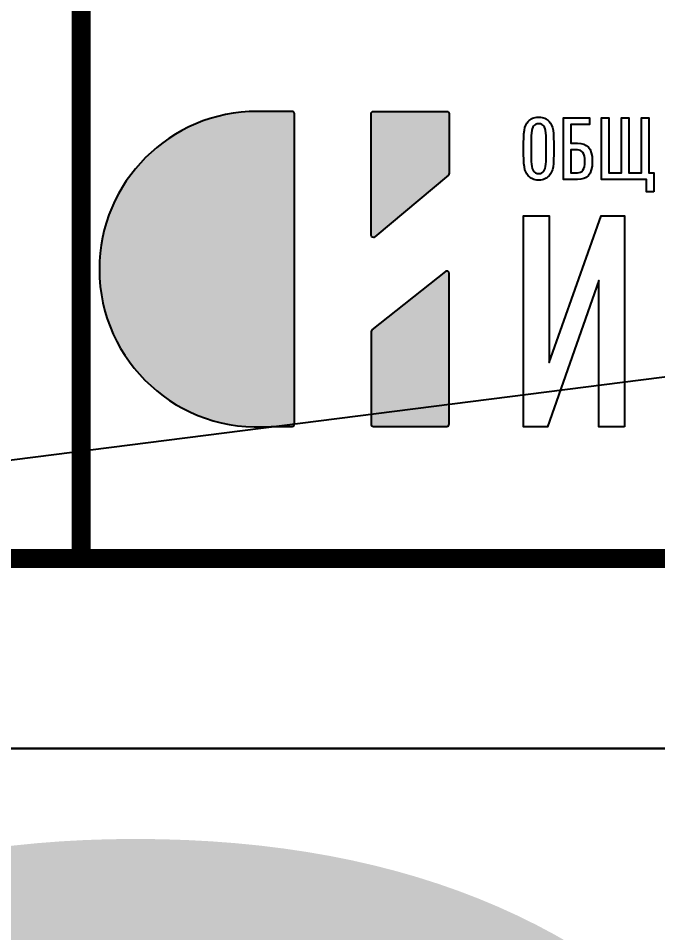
# Model space of a CAD drawing. Header units: millimetres. Extents: x -112426 to 8831, y 1218 to 38707.
# Drawn here: x 2352.09 to 2368.9, y 1396.32 to 1420.37 of the extents above; entities that cross this region are included whole.
import ezdxf
from ezdxf.enums import TextEntityAlignment as Align

# ---------------------------------------------------------------- set-up
doc = ezdxf.new("R2018")
doc.units = ezdxf.units.MM
doc.layers.add('layer 1', color=7, linetype='Continuous')
doc.layers.add('Размеры на чертеже', color=250, linetype='Continuous', lineweight=25)
doc.styles.add('-ISOCPEUR-', font='isocpeur.ttf')
doc.styles.get("Standard").update_dxf_attribs({"font": 'arial.ttf'})

# ---------------------------------------------------------------- blocks, each defined once
blk = doc.blocks.new('*U168')
at = {"style": '-ISOCPEUR-'}
blk.add_attdef('РАЗРАБОТАЛ', text='', height=2.5, dxfattribs=at).set_placement((250.501, -264.224), align=Align.MIDDLE_LEFT)
at = {"style": '-ISOCPEUR-', "flags": 8}
for tag, height, p in [('ДАТА', 2.5, (290.074, -264.402)), ('ДАТА1', 2.5, (290.074, -269.402)), ('ЛИСТ', 3, (386.388, -271.915)), ('ЛИСТОВ', 3, (403.888, -271.915)), ('ФОРМАТ', 3, (380.972, -294.745))]:
    blk.add_attdef(tag, text='', height=height, dxfattribs=at).set_placement(p, align=Align.MIDDLE_CENTER)
at = {"style": '-ISOCPEUR-'}
blk.add_attdef('ПРОВЕРИЛ', (250.749, -270.729), '', height=2.5, dxfattribs=at)
at = {"lineweight": 30, "flags": 104}
blk.add_attdef('ИМЯ_ЧЕРТЕЖА', text='', height=3, dxfattribs=at).set_placement((333.627, -284.125), align=Align.MIDDLE_CENTER)
blk = doc.blocks.new('Лого')
h = blk.add_hatch(color=151)
h.set_gradient(color1=(158, 191, 227), color2=(46, 54, 92), tint=1, name='HEMISPHERICAL')
edge = h.paths.add_edge_path()
edge.add_spline(control_points=[(0.349, 0.4943), (-0.1909, 0.4468), (-0.6571, 0.8707), (-0.6571, 1.4146), (-0.6571, 1.4146), (-0.6571, 1.9249), (-0.2434, 2.3386), (0.2669, 2.3386), (0.2669, 2.3386), (0.2669, 2.3386), (0.4714, 2.3386), (0.4714, 2.3386), (0.4714, 2.3386), (0.4787, 2.3386), (0.4846, 2.3327), (0.4846, 2.3254), (0.4846, 2.3254), (0.4846, 2.3254), (0.4846, 0.5075), (0.4846, 0.5075), (0.4846, 0.5075), (0.4846, 0.5003), (0.4787, 0.4943), (0.4714, 0.4943), (0.4714, 0.4943), (0.4714, 0.4943), (0.3502, 0.4943), (0.3502, 0.4943), (0.3502, 0.4943), (0.3497, 0.4943), (0.3494, 0.4943), (0.349, 0.4943)], knot_values=[0, 0, 0, 0, 0.111111, 0.111111, 0.111111, 0.111121, 0.222222, 0.222222, 0.222222, 0.222232, 0.333333, 0.333333, 0.333333, 0.333344, 0.444444, 0.444444, 0.444444, 0.444455, 0.555556, 0.555556, 0.555556, 0.555566, 0.666667, 0.666667, 0.666667, 0.666677, 0.777778, 0.777778, 0.777778, 0.777788, 1, 1, 1, 1], degree=3, periodic=0)
edge = h.paths.add_edge_path()
edge.add_spline(control_points=[(0.9551, 1.604), (0.9551, 1.604), (1.3853, 1.966), (1.3853, 1.966), (1.3853, 1.966), (1.3884, 1.9686), (1.39, 1.972), (1.39, 1.9761), (1.39, 1.9761), (1.39, 1.9761), (1.39, 2.3254), (1.39, 2.3254), (1.39, 2.3254), (1.39, 2.3327), (1.3841, 2.3386), (1.3768, 2.3386), (1.3768, 2.3386), (1.3768, 2.3386), (0.9466, 2.3386), (0.9466, 2.3386), (0.9466, 2.3386), (0.9393, 2.3386), (0.9334, 2.3327), (0.9334, 2.3254), (0.9334, 2.3254), (0.9334, 2.3254), (0.9334, 1.6141), (0.9334, 1.6141), (0.9334, 1.6141), (0.9334, 1.6089), (0.9363, 1.6044), (0.941, 1.6021), (0.941, 1.6021), (0.9458, 1.5999), (0.9511, 1.6006), (0.9551, 1.604)], knot_values=[0, 0, 0, 0, 0.1, 0.1, 0.1, 0.10001, 0.2, 0.2, 0.2, 0.20001, 0.3, 0.3, 0.3, 0.30001, 0.4, 0.4, 0.4, 0.40001, 0.5, 0.5, 0.5, 0.50001, 0.6, 0.6, 0.6, 0.60001, 0.7, 0.7, 0.7, 0.70001, 0.8, 0.8, 0.8, 0.80001, 1, 1, 1, 1], degree=3, periodic=0)
edge = h.paths.add_edge_path()
edge.add_spline(control_points=[(0.9384, 1.0593), (0.9384, 1.0593), (1.3686, 1.4007), (1.3686, 1.4007), (1.3686, 1.4007), (1.3727, 1.4039), (1.3779, 1.4045), (1.3826, 1.4023), (1.3826, 1.4023), (1.3873, 1.4), (1.39, 1.3956), (1.39, 1.3904), (1.39, 1.3904), (1.39, 1.3904), (1.39, 0.5075), (1.39, 0.5075), (1.39, 0.5075), (1.39, 0.5003), (1.3841, 0.4943), (1.3768, 0.4943), (1.3768, 0.4943), (1.3768, 0.4943), (0.9466, 0.4943), (0.9466, 0.4943), (0.9466, 0.4943), (0.9393, 0.4943), (0.9334, 0.5003), (0.9334, 0.5075), (0.9334, 0.5075), (0.9334, 0.5075), (0.9334, 1.049), (0.9334, 1.049), (0.9334, 1.049), (0.9334, 1.0531), (0.9351, 1.0567), (0.9384, 1.0593)], knot_values=[0, 0, 0, 0, 0.1, 0.1, 0.1, 0.10001, 0.2, 0.2, 0.2, 0.20001, 0.3, 0.3, 0.3, 0.30001, 0.4, 0.4, 0.4, 0.40001, 0.5, 0.5, 0.5, 0.50001, 0.6, 0.6, 0.6, 0.60001, 0.7, 0.7, 0.7, 0.70001, 0.8, 0.8, 0.8, 0.80001, 1, 1, 1, 1], degree=3, periodic=0)
at = {"layer": 'layer 1', "color": 159}
for points, knots in [([(0.349, 0.4943), (-0.1909, 0.4468), (-0.6571, 0.8707), (-0.6571, 1.4146), (-0.6571, 1.4146), (-0.6571, 1.9249), (-0.2434, 2.3386), (0.2669, 2.3386), (0.2669, 2.3386), (0.2669, 2.3386), (0.4714, 2.3386), (0.4714, 2.3386), (0.4714, 2.3386), (0.4787, 2.3386), (0.4846, 2.3327), (0.4846, 2.3254), (0.4846, 2.3254), (0.4846, 2.3254), (0.4846, 0.5075), (0.4846, 0.5075), (0.4846, 0.5075), (0.4846, 0.5003), (0.4787, 0.4943), (0.4714, 0.4943), (0.4714, 0.4943), (0.4714, 0.4943), (0.3502, 0.4943), (0.3502, 0.4943), (0.3502, 0.4943), (0.3497, 0.4943), (0.3494, 0.4943), (0.349, 0.4943)], [0, 0, 0, 0, 0.111111, 0.111111, 0.111111, 0.111111, 0.222222, 0.222222, 0.222222, 0.222222, 0.333333, 0.333333, 0.333333, 0.333333, 0.444444, 0.444444, 0.444444, 0.444444, 0.555556, 0.555556, 0.555556, 0.555556, 0.666667, 0.666667, 0.666667, 0.666667, 0.777778, 0.777778, 0.777778, 0.777778, 1, 1, 1, 1]), ([(0.9551, 1.604), (0.9551, 1.604), (1.3853, 1.966), (1.3853, 1.966), (1.3853, 1.966), (1.3884, 1.9686), (1.39, 1.972), (1.39, 1.9761), (1.39, 1.9761), (1.39, 1.9761), (1.39, 2.3254), (1.39, 2.3254), (1.39, 2.3254), (1.39, 2.3327), (1.3841, 2.3386), (1.3768, 2.3386), (1.3768, 2.3386), (1.3768, 2.3386), (0.9466, 2.3386), (0.9466, 2.3386), (0.9466, 2.3386), (0.9393, 2.3386), (0.9334, 2.3327), (0.9334, 2.3254), (0.9334, 2.3254), (0.9334, 2.3254), (0.9334, 1.6141), (0.9334, 1.6141), (0.9334, 1.6141), (0.9334, 1.6089), (0.9363, 1.6044), (0.941, 1.6021), (0.941, 1.6021), (0.9458, 1.5999), (0.9511, 1.6006), (0.9551, 1.604)], [0, 0, 0, 0, 0.1, 0.1, 0.1, 0.1, 0.2, 0.2, 0.2, 0.2, 0.3, 0.3, 0.3, 0.3, 0.4, 0.4, 0.4, 0.4, 0.5, 0.5, 0.5, 0.5, 0.6, 0.6, 0.6, 0.6, 0.7, 0.7, 0.7, 0.7, 0.8, 0.8, 0.8, 0.8, 1, 1, 1, 1]), ([(2.0023, 2.1207), (2.0023, 2.2208), (1.9992, 2.2533), (1.9759, 2.2792), (1.9759, 2.2792), (1.9616, 2.2949), (1.9423, 2.3056), (1.9139, 2.3056), (1.9139, 2.3056), (1.8854, 2.3056), (1.8661, 2.2949), (1.8519, 2.2792), (1.8519, 2.2792), (1.8286, 2.2533), (1.8255, 2.2208), (1.8255, 2.1207), (1.8255, 2.1207), (1.8255, 2.0206), (1.8286, 1.9881), (1.8519, 1.9622), (1.8519, 1.9622), (1.8661, 1.9465), (1.8854, 1.9358), (1.9139, 1.9358), (1.9139, 1.9358), (1.9423, 1.9358), (1.9616, 1.9465), (1.9759, 1.9622), (1.9759, 1.9622), (1.9992, 1.9881), (2.0023, 2.0206), (2.0023, 2.1207)], [0, 0, 0, 0, 0.111111, 0.111111, 0.111111, 0.111111, 0.222222, 0.222222, 0.222222, 0.222222, 0.333333, 0.333333, 0.333333, 0.333333, 0.444444, 0.444444, 0.444444, 0.444444, 0.555556, 0.555556, 0.555556, 0.555556, 0.666667, 0.666667, 0.666667, 0.666667, 0.777778, 0.777778, 0.777778, 0.777778, 1, 1, 1, 1]), ([(1.9586, 2.1207), (1.9586, 2.0349), (1.956, 2.0059), (1.9433, 1.9886), (1.9433, 1.9886), (1.9372, 1.9805), (1.9281, 1.9749), (1.9139, 1.9749), (1.9139, 1.9749), (1.8997, 1.9749), (1.89, 1.9805), (1.8839, 1.9886), (1.8839, 1.9886), (1.8712, 2.0059), (1.8692, 2.0349), (1.8692, 2.1207), (1.8692, 2.1207), (1.8692, 2.2065), (1.8712, 2.2355), (1.8839, 2.2528), (1.8839, 2.2528), (1.89, 2.2609), (1.8997, 2.2665), (1.9139, 2.2665), (1.9139, 2.2665), (1.9281, 2.2665), (1.9372, 2.2609), (1.9433, 2.2528), (1.9433, 2.2528), (1.956, 2.2355), (1.9586, 2.2065), (1.9586, 2.1207)], [0, 0, 0, 0, 0.111111, 0.111111, 0.111111, 0.111111, 0.222222, 0.222222, 0.222222, 0.222222, 0.333333, 0.333333, 0.333333, 0.333333, 0.444444, 0.444444, 0.444444, 0.444444, 0.555556, 0.555556, 0.555556, 0.555556, 0.666667, 0.666667, 0.666667, 0.666667, 0.777778, 0.777778, 0.777778, 0.777778, 1, 1, 1, 1]), ([(2.2278, 2.046), (2.2278, 2.1263), (2.1958, 2.1522), (2.1409, 2.1522), (2.1409, 2.1522), (2.1409, 2.1522), (2.1023, 2.1522), (2.1023, 2.1522), (2.1023, 2.1522), (2.1023, 2.1522), (2.1023, 2.2624), (2.1023, 2.2624), (2.1023, 2.2624), (2.1023, 2.2624), (2.2115, 2.2624), (2.2115, 2.2624), (2.2115, 2.2624), (2.2115, 2.2624), (2.2115, 2.3015), (2.2115, 2.3015), (2.2115, 2.3015), (2.2115, 2.3015), (2.0586, 2.3015), (2.0586, 2.3015), (2.0586, 2.3015), (2.0586, 2.3015), (2.0586, 1.9399), (2.0586, 1.9399), (2.0586, 1.9399), (2.0586, 1.9399), (2.1409, 1.9399), (2.1409, 1.9399), (2.1409, 1.9399), (2.1953, 1.9399), (2.2278, 1.9663), (2.2278, 2.046)], [0, 0, 0, 0, 0.1, 0.1, 0.1, 0.1, 0.2, 0.2, 0.2, 0.2, 0.3, 0.3, 0.3, 0.3, 0.4, 0.4, 0.4, 0.4, 0.5, 0.5, 0.5, 0.5, 0.6, 0.6, 0.6, 0.6, 0.7, 0.7, 0.7, 0.7, 0.8, 0.8, 0.8, 0.8, 1, 1, 1, 1]), ([(2.5874, 1.8678), (2.5874, 1.8678), (2.5874, 1.979), (2.5874, 1.979), (2.5874, 1.979), (2.5874, 1.979), (2.5589, 1.979), (2.5589, 1.979), (2.5589, 1.979), (2.5589, 1.979), (2.5589, 2.3015), (2.5589, 2.3015), (2.5589, 2.3015), (2.5589, 2.3015), (2.5153, 2.3015), (2.5153, 2.3015), (2.5153, 2.3015), (2.5153, 2.3015), (2.5153, 1.979), (2.5153, 1.979), (2.5153, 1.979), (2.5153, 1.979), (2.4421, 1.979), (2.4421, 1.979), (2.4421, 1.979), (2.4421, 1.979), (2.4421, 2.3015), (2.4421, 2.3015), (2.4421, 2.3015), (2.4421, 2.3015), (2.3984, 2.3015), (2.3984, 2.3015), (2.3984, 2.3015), (2.3984, 2.3015), (2.3984, 1.979), (2.3984, 1.979), (2.3984, 1.979), (2.3984, 1.979), (2.3253, 1.979), (2.3253, 1.979), (2.3253, 1.979), (2.3253, 1.979), (2.3253, 2.3015), (2.3253, 2.3015), (2.3253, 2.3015), (2.3253, 2.3015), (2.2816, 2.3015), (2.2816, 2.3015), (2.2816, 2.3015), (2.2816, 2.3015), (2.2816, 1.9399), (2.2816, 1.9399), (2.2816, 1.9399), (2.2816, 1.9399), (2.5457, 1.9399), (2.5457, 1.9399), (2.5457, 1.9399), (2.5457, 1.9399), (2.5457, 1.8678), (2.5457, 1.8678), (2.5457, 1.8678), (2.5457, 1.8678), (2.5874, 1.8678), (2.5874, 1.8678)], [0, 0, 0, 0, 0.058824, 0.058824, 0.058824, 0.058824, 0.117647, 0.117647, 0.117647, 0.117647, 0.176471, 0.176471, 0.176471, 0.176471, 0.235294, 0.235294, 0.235294, 0.235294, 0.294118, 0.294118, 0.294118, 0.294118, 0.352941, 0.352941, 0.352941, 0.352941, 0.411765, 0.411765, 0.411765, 0.411765, 0.470588, 0.470588, 0.470588, 0.470588, 0.529412, 0.529412, 0.529412, 0.529412, 0.588235, 0.588235, 0.588235, 0.588235, 0.647059, 0.647059, 0.647059, 0.647059, 0.705882, 0.705882, 0.705882, 0.705882, 0.764706, 0.764706, 0.764706, 0.764706, 0.823529, 0.823529, 0.823529, 0.823529, 0.882353, 0.882353, 0.882353, 0.882353, 1, 1, 1, 1]), ([(2.1841, 2.046), (2.1841, 1.9973), (2.1689, 1.979), (2.1404, 1.979), (2.1404, 1.979), (2.1404, 1.979), (2.1023, 1.979), (2.1023, 1.979), (2.1023, 1.979), (2.1023, 1.979), (2.1023, 2.1126), (2.1023, 2.1126), (2.1023, 2.1126), (2.1023, 2.1126), (2.1404, 2.1126), (2.1404, 2.1126), (2.1404, 2.1126), (2.1689, 2.1126), (2.1841, 2.0948), (2.1841, 2.046)], [0, 0, 0, 0, 0.166667, 0.166667, 0.166667, 0.166667, 0.333333, 0.333333, 0.333333, 0.333333, 0.5, 0.5, 0.5, 0.5, 0.666667, 0.666667, 0.666667, 0.666667, 1, 1, 1, 1]), ([(2.416, 0.4914), (2.416, 0.4914), (2.416, 1.7272), (2.416, 1.7272), (2.416, 1.7272), (2.416, 1.7272), (2.2789, 1.7272), (2.2789, 1.7272), (2.2789, 1.7272), (2.2789, 1.7272), (1.9752, 0.8681), (1.9752, 0.8681), (1.9752, 0.8681), (1.9752, 0.8681), (1.9752, 1.7272), (1.9752, 1.7272), (1.9752, 1.7272), (1.9752, 1.7272), (1.826, 1.7272), (1.826, 1.7272), (1.826, 1.7272), (1.826, 1.7272), (1.826, 0.4914), (1.826, 0.4914), (1.826, 0.4914), (1.826, 0.4914), (1.9648, 0.4914), (1.9648, 0.4914), (1.9648, 0.4914), (1.9648, 0.4914), (2.2668, 1.3488), (2.2668, 1.3488), (2.2668, 1.3488), (2.2668, 1.3488), (2.2668, 0.4914), (2.2668, 0.4914), (2.2668, 0.4914), (2.2668, 0.4914), (2.416, 0.4914), (2.416, 0.4914)], [0, 0, 0, 0, 0.090909, 0.090909, 0.090909, 0.090909, 0.181818, 0.181818, 0.181818, 0.181818, 0.272727, 0.272727, 0.272727, 0.272727, 0.363636, 0.363636, 0.363636, 0.363636, 0.454545, 0.454545, 0.454545, 0.454545, 0.545455, 0.545455, 0.545455, 0.545455, 0.636364, 0.636364, 0.636364, 0.636364, 0.727273, 0.727273, 0.727273, 0.727273, 0.818182, 0.818182, 0.818182, 0.818182, 1, 1, 1, 1]), ([(0.9384, 1.0593), (0.9384, 1.0593), (1.3686, 1.4007), (1.3686, 1.4007), (1.3686, 1.4007), (1.3727, 1.4039), (1.3779, 1.4045), (1.3826, 1.4023), (1.3826, 1.4023), (1.3873, 1.4), (1.39, 1.3956), (1.39, 1.3904), (1.39, 1.3904), (1.39, 1.3904), (1.39, 0.5075), (1.39, 0.5075), (1.39, 0.5075), (1.39, 0.5003), (1.3841, 0.4943), (1.3768, 0.4943), (1.3768, 0.4943), (1.3768, 0.4943), (0.9466, 0.4943), (0.9466, 0.4943), (0.9466, 0.4943), (0.9393, 0.4943), (0.9334, 0.5003), (0.9334, 0.5075), (0.9334, 0.5075), (0.9334, 0.5075), (0.9334, 1.049), (0.9334, 1.049), (0.9334, 1.049), (0.9334, 1.0531), (0.9351, 1.0567), (0.9384, 1.0593)], [0, 0, 0, 0, 0.1, 0.1, 0.1, 0.1, 0.2, 0.2, 0.2, 0.2, 0.3, 0.3, 0.3, 0.3, 0.4, 0.4, 0.4, 0.4, 0.5, 0.5, 0.5, 0.5, 0.6, 0.6, 0.6, 0.6, 0.7, 0.7, 0.7, 0.7, 0.8, 0.8, 0.8, 0.8, 1, 1, 1, 1])]:
    blk.add_open_spline(points, degree=3, knots=knots, dxfattribs=at)

msp = doc.modelspace()

# ---------------------------------------------------------------- linework, layer by layer
for p, q in [((6610.206, 1951.39), (857.036, 1218.247)), ((1042.939, 1401.16), (6319.699, 1401.16))]:
    msp.add_line(p, q)
msp.add_lwpolyline([(2198.74, 1698.16), (2408.74, 1698.16), (2408.74, 1401.16), (2198.74, 1401.16)], close=True)
at = {"const_width": 0.5}
msp.add_lwpolyline([(2218.74, 1693.16), (2403.74, 1693.16), (2403.74, 1406.16), (2218.74, 1406.16)], close=True, dxfattribs=at)
msp.add_lwpolyline([(2353.74, 1436.16), (2353.74, 1406.16)], dxfattribs=at)

# ---------------------------------------------------------------- block references
at = {"xscale": 4.492609629394886, "yscale": 4.492609629394886, "zscale": 4.492609629394886}
msp.add_blockref('Лого', (2357.174, 1407.416), dxfattribs=at)
at = {"layer": 'Размеры на чертеже', "lineweight": 90}
ref = msp.add_blockref('*U168', (1285.179, 1698.791), dxfattribs=at)
lines = msp.add_mtext('Общие данные (начало)', dxfattribs={"layer": '0', "insert": (1618.806, 1414.666), "char_height": 70, "attachment_point": 1})
ref.add_attrib('ИМЯ_ЧЕРТЕЖА', '', (1618.806, 1414.666), dxfattribs={"flags": 104}).embed_mtext(lines)
ref = msp.add_blockref('*U168', (1739.719, 1698.16), dxfattribs=at)
lines = msp.add_mtext('Общие данные (окончание)', dxfattribs={"layer": '0', "insert": (2073.346, 1414.035), "char_height": 70, "attachment_point": 1})
ref.add_attrib('ИМЯ_ЧЕРТЕЖА', '', (2073.346, 1414.035), dxfattribs={"flags": 104}).embed_mtext(lines)

doc.saveas('drawing.dxf')
